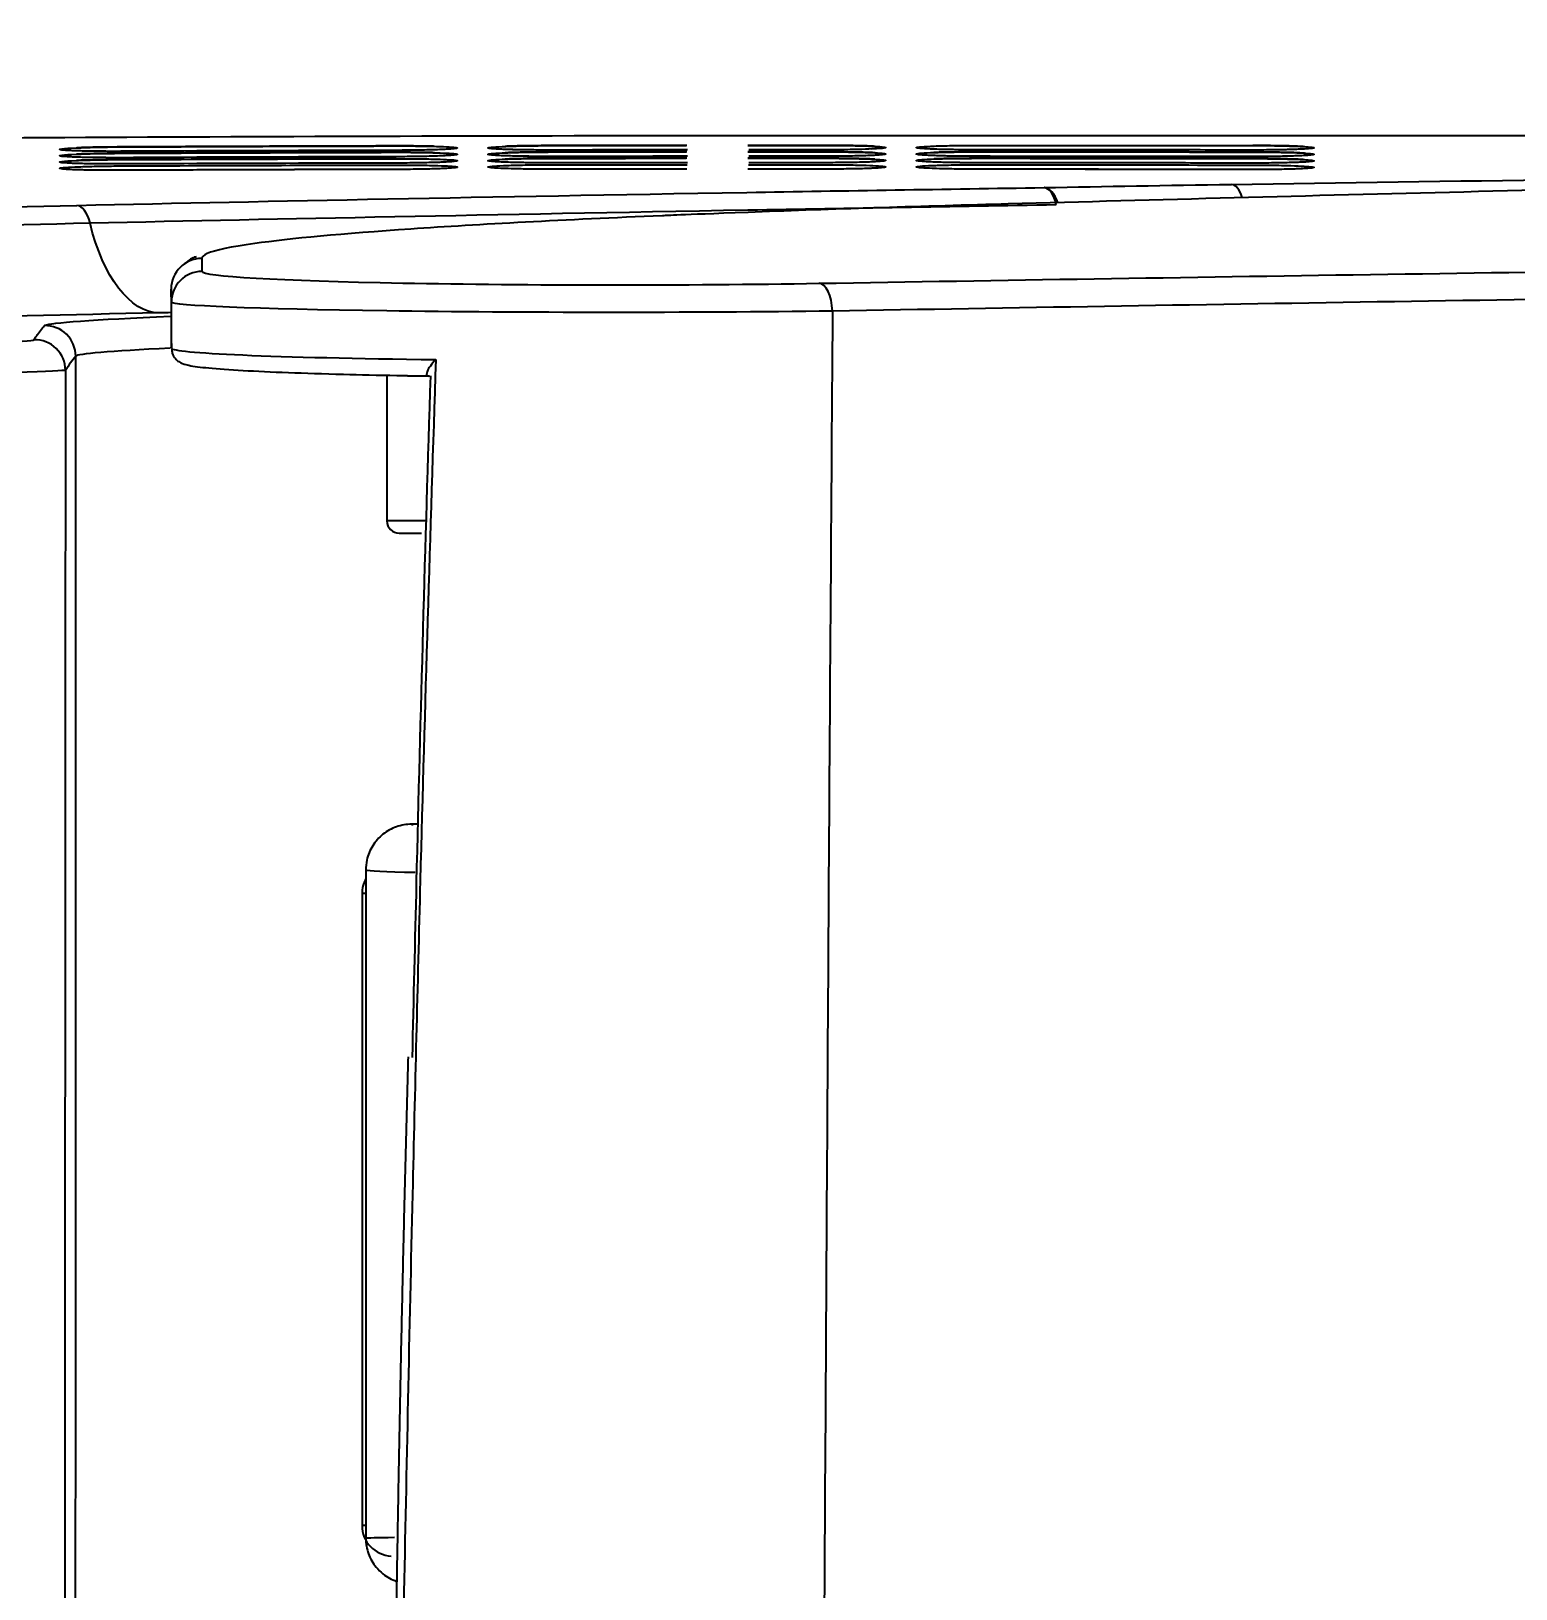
# Model space of a CAD drawing. Extents: x 2340 to 8415, y -46 to 2482.
# Drawn here: x 6018 to 6066.6, y 1852.1 to 1903 of the extents above; entities that cross this region are included whole.
import ezdxf

# ---------------------------------------------------------------- set-up
doc = ezdxf.new("R2010")
doc.units = 0
doc.header["$LTSCALE"] = 20
doc.header["$MEASUREMENT"] = 0
doc.layers.get('0').update_dxf_attribs({"linetype": 'CONTINUOUS'})
doc.layers.get('DEFPOINTS').update_dxf_attribs({"linetype": 'CONTINUOUS'})
doc.layers.add('1', color=7, linetype='CONTINUOUS')
doc.styles.get("Standard").update_dxf_attribs({"font": 'NanumGothic.ttf'})
doc.dimstyles.get("Standard").update_dxf_attribs({"dimtxt": 2.7, "dimasz": 2.5, "dimexe": 1.5, "dimexo": 1.5, "dimgap": 1.5, "dimtad": 1, "dimdec": 0, "dimlfac": 10, "dimzin": 0, "dimdsep": 46, "dimtxsty": 'Standard', "dimcen": 0, "dimclrt": 2, "dimadec": 0, "dimazin": 0, "dimtfac": 1, "dimtdec": 0, "dimtmove": 0, "dimatfit": 3, "dimfxl": 0, "dimtolj": 1, "dimtzin": 0, "dimarcsym": 0})

# ---------------------------------------------------------------- blocks, each defined once
blk = doc.blocks.new('*D18')
at = {"color": 3, "lineweight": -2}
for p, q in [((5799.385, 1702.693), (5799.385, 1984.005)), ((6476.939, 1702.693), (6476.939, 1984.005)), ((5819.385, 1979.005), (6456.939, 1979.005))]:
    blk.add_line(p, q, dxfattribs=at)
at = {"color": 3}
for points in [[(5819.385, 1982.338), (5819.385, 1975.671), (5799.385, 1979.005)], [(6456.939, 1982.338), (6456.939, 1975.671), (6476.939, 1979.005)]]:
    blk.add_solid(points, dxfattribs=at)
at = {"layer": 'DEFPOINTS', "color": 0}
for p in [(6476.939, 1979.005), (5799.385, 1701.193), (6476.939, 1701.193)]:
    blk.add_point(p, dxfattribs=at)
at = {"color": 2, "insert": (6138.162, 2003.158), "char_height": 26, "attachment_point": 5}
blk.add_mtext('\\A1;680', dxfattribs=at)

msp = doc.modelspace()

# ---------------------------------------------------------------- linework, layer by layer
at = {"layer": '1', "color": 0, "linetype": 'Continuous'}
for p, q in [((6022.616, 1894.564), (6022.616, 1893.062)), ((6029.671, 1891.749), (6029.671, 1886.989)), ((6030.948, 1886.989), (6029.671, 1886.989)), ((6030.071, 1886.589), (6030.794, 1886.589)), ((6030.692, 1877.08), (6030.477, 1877.08)), ((6028.976, 1875.581), (6028.976, 1853.759)), ((6028.977, 1875.581), (6028.976, 1875.581)), ((6028.977, 1875.581), (6028.977, 1853.759)), ((6028.855, 1874.811), (6028.855, 1854.169)), ((6028.976, 1874.811), (6028.855, 1874.811)), ((6028.963, 1854.169), (6028.855, 1854.169)), ((6028.977, 1853.759), (6028.976, 1853.759))]:
    msp.add_line(p, q, dxfattribs=at)
for centre, radius, start, end in [((6030.071, 1886.989), 0.4, 180, 270), ((6029.855, 1874.811), 1, 151.4574, 180), ((6029.855, 1854.169), 1, 180, 267.2119)]:
    msp.add_arc(centre, radius, start, end, dxfattribs=at)
for centre, major_axis, ratio, start_param, end_param in [((6051.152, 1896.88), (-0.02, 1), 0.526618, 5.24402, 6.242794), ((6051.152, 1896.88), (-0.015, 1), 0.445342, 5.153242, 6.244836), ((6057.27, 1896.986), (0.015, -1), 0.437993, 2.171709, 3.103155), ((6019.536, 1896.298), (-0.022, 1), 0.481748, 5.12915, 6.244948), ((6023.616, 1894.564), (1, 0.02), 0.999469, 1.552796, 3.121279), ((6023.625, 1894.142), (1, 0.02), 0.99947, 1.552437, 3.121258), ((6043.792, 1893.753), (-0.017, 1), 0.443476, 4.795344, 6.246249), ((6018.496, 1892.371), (0.775, -0.632), 0.999905, 0.684023, 2.277312), ((6018.162, 1891.907), (0.842, -0.539), 0.999869, 0.569809, 2.169227)]:
    msp.add_ellipse(centre, major_axis=major_axis, ratio=ratio, start_param=start_param, end_param=end_param, dxfattribs=at)
for points, knots in [([(6039.216, 1500.39), (6025.309, 1500.403), (6011.403, 1500.458), (5978.754, 1500.962), (5960.012, 1501.515), (5931.937, 1503.842), (5922.556, 1504.886), (5903.992, 1507.885), (5894.811, 1509.837), (5876.804, 1515.331), (5868.017, 1518.89), (5851.801, 1528.228), (5844.238, 1534.165), (5834.751, 1544.444), (5831.858, 1548.104), (5826.57, 1555.857), (5824.167, 1559.969), (5817.782, 1572.521), (5814.525, 1581.272), (5809.239, 1599.245), (5807.226, 1608.479), (5804.044, 1626.866), (5802.867, 1636.082), (5800.109, 1663.774), (5799.361, 1682.295), (5799.409, 1719.423), (5800.222, 1738.09), (5803.118, 1765.967), (5804.351, 1775.22), (5807.665, 1793.603), (5809.749, 1802.771), (5815.179, 1820.54), (5818.518, 1829.172), (5825.028, 1841.513), (5827.47, 1845.551), (5832.91, 1853.243), (5835.876, 1856.854), (5845.551, 1866.943), (5853.193, 1872.706), (5869.56, 1881.777), (5878.404, 1885.22), (5896.36, 1890.498), (5905.458, 1892.366), (5923.786, 1895.235), (5933.018, 1896.237), (5960.828, 1898.487), (5979.512, 1899.028), (6011.978, 1899.517), (6025.804, 1899.57), (6041.629, 1899.583)], [0, 0, 0, 0, 0.054995, 0.054995, 0.129163, 0.129163, 0.166246, 0.166246, 0.20333, 0.20333, 0.240414, 0.240414, 0.277498, 0.277498, 0.296039, 0.296039, 0.314581, 0.314581, 0.351665, 0.351665, 0.388749, 0.388749, 0.425833, 0.425833, 0.5, 0.5, 0.574167, 0.574167, 0.611251, 0.611251, 0.648335, 0.648335, 0.685419, 0.685419, 0.703961, 0.703961, 0.722502, 0.722502, 0.759586, 0.759586, 0.79667, 0.79667, 0.833754, 0.833754, 0.870837, 0.870837, 0.945005, 0.945005, 1, 1, 1, 1]), ([(6041.629, 1899.583), (6045.782, 1899.586), (6049.935, 1899.585), (6072.734, 1899.579), (6091.379, 1899.597), (6110.024, 1899.648)], [0, 0, 0, 0, 0.182171, 0.182171, 1, 1, 1, 1]), ([(6019.847, 1899.071), (6019.65, 1899.075), (6019.477, 1899.08), (6018.978, 1899.102), (6018.879, 1899.125), (6019.143, 1899.157), (6019.299, 1899.168), (6019.507, 1899.177)], [0, 0, 0, 0, 0.201907, 0.201907, 0.73796, 0.73796, 1, 1, 1, 1]), ([(6019.847, 1898.864), (6019.65, 1898.868), (6019.477, 1898.873), (6018.978, 1898.895), (6018.879, 1898.918), (6019.143, 1898.951), (6019.3, 1898.961), (6019.507, 1898.97)], [0, 0, 0, 0, 0.201841, 0.201841, 0.737894, 0.737894, 1, 1, 1, 1]), ([(6020.479, 1899.064), (6020.246, 1899.065), (6019.827, 1899.07), (6019.356, 1899.084), (6019.142, 1899.097), (6019.095, 1899.105), (6019.095, 1899.105)], [0, 0, 0, 0, 0.308853, 0.627565, 0.890857, 1, 1, 1, 1]), ([(6020.479, 1898.858), (6020.246, 1898.859), (6019.827, 1898.863), (6019.355, 1898.878), (6019.142, 1898.891), (6019.095, 1898.898), (6019.095, 1898.898)], [0, 0, 0, 0, 0.308888, 0.627667, 0.891007, 1, 1, 1, 1]), ([(6019.507, 1899.177), (6019.724, 1899.186), (6019.996, 1899.194), (6020.902, 1899.21), (6021.576, 1899.21), (6024.805, 1899.225), (6027.388, 1899.234), (6029.97, 1899.24)], [0, 0, 0, 0, 0.092751, 0.092751, 0.274201, 0.274201, 1, 1, 1, 1]), ([(6019.507, 1898.97), (6019.724, 1898.979), (6019.996, 1898.987), (6020.903, 1899.003), (6021.576, 1899.003), (6024.805, 1899.017), (6027.388, 1899.026), (6029.97, 1899.032)], [0, 0, 0, 0, 0.092731, 0.092731, 0.274185, 0.274185, 1, 1, 1, 1]), ([(6019.507, 1898.763), (6019.724, 1898.773), (6019.996, 1898.781), (6020.903, 1898.797), (6021.576, 1898.796), (6024.805, 1898.81), (6027.388, 1898.818), (6029.97, 1898.824)], [0, 0, 0, 0, 0.092731, 0.092731, 0.274185, 0.274185, 1, 1, 1, 1]), ([(6029.97, 1899.24), (6029.619, 1899.239), (6027.899, 1899.235), (6025.136, 1899.226), (6022.392, 1899.214), (6020.82, 1899.209), (6020.368, 1899.2), (6020.269, 1899.198)], [0, 0, 0, 0, 0.10832, 0.530578, 0.847495, 0.96625, 1, 1, 1, 1]), ([(6029.97, 1899.032), (6029.619, 1899.031), (6027.899, 1899.027), (6025.136, 1899.019), (6022.393, 1899.006), (6020.82, 1899.003), (6020.368, 1898.993), (6020.269, 1898.991)], [0, 0, 0, 0, 0.10832, 0.530579, 0.847497, 0.966253, 1, 1, 1, 1]), ([(6029.97, 1898.823), (6029.619, 1898.823), (6027.899, 1898.82), (6025.136, 1898.811), (6022.393, 1898.799), (6020.82, 1898.796), (6020.368, 1898.787), (6020.269, 1898.784)], [0, 0, 0, 0, 0.108319, 0.530581, 0.8475, 0.966255, 1, 1, 1, 1]), ([(6031.573, 1899.129), (6031.515, 1899.126), (6031.453, 1899.123), (6031.222, 1899.114), (6031.026, 1899.109), (6030.611, 1899.101), (6030.389, 1899.098), (6030.165, 1899.097), (6029.316, 1899.092), (6028.457, 1899.092), (6025.392, 1899.083), (6023.181, 1899.075), (6020.969, 1899.064)], [0, 0, 0, 0, 0.027375, 0.027375, 0.09349, 0.09349, 0.155979, 0.155979, 0.155979, 0.391108, 0.391108, 1, 1, 1, 1]), ([(6031.574, 1898.92), (6031.517, 1898.918), (6031.453, 1898.915), (6031.222, 1898.906), (6031.026, 1898.901), (6030.611, 1898.893), (6030.389, 1898.89), (6030.165, 1898.889), (6029.316, 1898.884), (6028.458, 1898.884), (6025.392, 1898.876), (6023.181, 1898.868), (6020.969, 1898.857)], [0, 0, 0, 0, 0.027635, 0.027635, 0.093725, 0.093725, 0.15619, 0.15619, 0.15619, 0.391248, 0.391248, 1, 1, 1, 1]), ([(6029.97, 1899.24), (6030.185, 1899.241), (6030.403, 1899.24), (6030.808, 1899.236), (6031, 1899.233), (6031.341, 1899.224), (6031.493, 1899.219), (6031.739, 1899.207), (6031.835, 1899.2), (6031.957, 1899.184), (6031.981, 1899.176), (6031.95, 1899.159), (6031.891, 1899.151), (6031.734, 1899.138), (6031.66, 1899.133), (6031.573, 1899.129)], [0, 0, 0, 0, 0.141324, 0.141324, 0.282473, 0.282473, 0.426689, 0.426689, 0.577845, 0.577845, 0.736939, 0.736939, 0.901335, 0.901335, 1, 1, 1, 1]), ([(6029.97, 1899.032), (6030.185, 1899.032), (6030.403, 1899.032), (6030.808, 1899.028), (6031, 1899.024), (6031.341, 1899.016), (6031.493, 1899.011), (6031.74, 1898.998), (6031.835, 1898.991), (6031.957, 1898.976), (6031.982, 1898.968), (6031.95, 1898.951), (6031.891, 1898.942), (6031.734, 1898.929), (6031.66, 1898.925), (6031.574, 1898.92)], [0, 0, 0, 0, 0.141417, 0.141417, 0.282659, 0.282659, 0.426976, 0.426976, 0.578238, 0.578238, 0.737437, 0.737437, 0.901928, 0.901928, 1, 1, 1, 1]), ([(6029.97, 1898.824), (6030.185, 1898.824), (6030.403, 1898.823), (6030.808, 1898.819), (6031.001, 1898.816), (6031.341, 1898.808), (6031.493, 1898.802), (6031.74, 1898.79), (6031.836, 1898.783), (6031.958, 1898.768), (6031.982, 1898.759), (6031.95, 1898.742), (6031.891, 1898.734), (6031.734, 1898.721), (6031.661, 1898.717), (6031.576, 1898.712)], [0, 0, 0, 0, 0.14151, 0.14151, 0.282844, 0.282844, 0.427262, 0.427262, 0.578631, 0.578631, 0.737935, 0.737935, 0.90252, 0.90252, 1, 1, 1, 1]), ([(6031.843, 1899.151), (6031.843, 1899.151), (6031.834, 1899.149), (6031.758, 1899.141), (6031.636, 1899.133), (6031.532, 1899.128)], [0, 0, 0, 0, 0.113902, 0.437923, 1, 1, 1, 1]), ([(6031.844, 1898.942), (6031.843, 1898.942), (6031.834, 1898.941), (6031.759, 1898.932), (6031.637, 1898.925), (6031.533, 1898.919)], [0, 0, 0, 0, 0.113584, 0.437969, 1, 1, 1, 1]), ([(6034.475, 1899.108), (6034.428, 1899.108), (6034.381, 1899.108), (6034.133, 1899.111), (6033.94, 1899.114), (6033.599, 1899.123), (6033.448, 1899.128), (6033.201, 1899.141), (6033.105, 1899.148), (6032.984, 1899.163), (6032.96, 1899.172), (6032.992, 1899.188), (6033.051, 1899.197), (6033.247, 1899.213), (6033.387, 1899.22), (6033.72, 1899.233), (6033.917, 1899.238), (6034.332, 1899.246), (6034.554, 1899.249), (6034.777, 1899.25), (6035.626, 1899.254), (6036.484, 1899.253), (6038.042, 1899.254), (6038.747, 1899.255), (6039.452, 1899.256)], [0, 0, 0, 0, 0.014064, 0.014064, 0.076122, 0.076122, 0.139542, 0.139542, 0.206001, 0.206001, 0.275928, 0.275928, 0.348166, 0.348166, 0.419987, 0.419987, 0.488741, 0.488741, 0.553703, 0.553703, 0.553703, 0.798091, 0.798091, 1, 1, 1, 1]), ([(6034.475, 1898.899), (6034.428, 1898.899), (6034.381, 1898.899), (6034.133, 1898.902), (6033.94, 1898.905), (6033.599, 1898.914), (6033.448, 1898.92), (6033.201, 1898.932), (6033.105, 1898.939), (6032.984, 1898.954), (6032.96, 1898.963), (6032.992, 1898.98), (6033.051, 1898.988), (6033.247, 1899.004), (6033.387, 1899.012), (6033.721, 1899.024), (6033.917, 1899.03), (6034.332, 1899.037), (6034.554, 1899.04), (6034.777, 1899.041), (6035.626, 1899.045), (6036.484, 1899.043), (6038.042, 1899.045), (6038.747, 1899.046), (6039.452, 1899.046)], [0, 0, 0, 0, 0.014046, 0.014046, 0.076113, 0.076113, 0.139543, 0.139543, 0.206014, 0.206014, 0.27595, 0.27595, 0.348191, 0.348191, 0.420008, 0.420008, 0.488755, 0.488755, 0.553711, 0.553711, 0.553711, 0.798096, 0.798096, 1, 1, 1, 1]), ([(6034.475, 1898.69), (6034.428, 1898.69), (6034.382, 1898.691), (6034.133, 1898.694), (6033.94, 1898.697), (6033.599, 1898.706), (6033.448, 1898.711), (6033.201, 1898.724), (6033.105, 1898.731), (6032.984, 1898.746), (6032.96, 1898.754), (6032.992, 1898.771), (6033.051, 1898.78), (6033.248, 1898.796), (6033.387, 1898.803), (6033.721, 1898.816), (6033.918, 1898.821), (6034.332, 1898.828), (6034.554, 1898.831), (6034.778, 1898.832), (6035.626, 1898.836), (6036.484, 1898.834), (6038.042, 1898.836), (6038.747, 1898.836), (6039.452, 1898.837)], [0, 0, 0, 0, 0.014051, 0.014051, 0.076123, 0.076123, 0.139561, 0.139561, 0.20604, 0.20604, 0.275982, 0.275982, 0.348222, 0.348222, 0.420032, 0.420032, 0.488768, 0.488768, 0.553716, 0.553716, 0.553716, 0.798087, 0.798087, 1, 1, 1, 1]), ([(6034.476, 1899.108), (6034.242, 1899.11), (6033.823, 1899.116), (6033.354, 1899.132), (6033.142, 1899.146), (6033.097, 1899.154), (6033.098, 1899.154)], [0, 0, 0, 0, 0.310138, 0.628836, 0.889641, 1, 1, 1, 1]), ([(6034.476, 1898.899), (6034.242, 1898.901), (6033.823, 1898.907), (6033.354, 1898.923), (6033.142, 1898.938), (6033.097, 1898.945), (6033.098, 1898.945)], [0, 0, 0, 0, 0.310132, 0.628858, 0.889676, 1, 1, 1, 1]), ([(6039.468, 1899.256), (6039.248, 1899.256), (6038.004, 1899.255), (6036.393, 1899.252), (6034.822, 1899.253), (6034.37, 1899.246), (6034.271, 1899.244)], [0, 0, 0, 0, 0.126736, 0.716573, 0.937605, 1, 1, 1, 1]), ([(6039.468, 1899.046), (6039.248, 1899.046), (6038.004, 1899.045), (6036.393, 1899.043), (6034.822, 1899.044), (6034.37, 1899.037), (6034.272, 1899.035)], [0, 0, 0, 0, 0.126738, 0.716577, 0.937609, 1, 1, 1, 1]), ([(6039.468, 1898.837), (6039.248, 1898.837), (6038.004, 1898.836), (6036.394, 1898.834), (6034.822, 1898.835), (6034.37, 1898.828), (6034.272, 1898.826)], [0, 0, 0, 0, 0.126714, 0.716572, 0.93761, 1, 1, 1, 1]), ([(6043.971, 1899.258), (6043.62, 1899.258), (6042.787, 1899.258), (6041.952, 1899.258), (6041.469, 1899.258)], [0, 0, 0, 0, 0.421637, 1, 1, 1, 1]), ([(6043.972, 1899.048), (6043.62, 1899.048), (6042.787, 1899.048), (6041.952, 1899.048), (6041.469, 1899.048)], [0, 0, 0, 0, 0.421634, 1, 1, 1, 1]), ([(6043.972, 1898.837), (6043.62, 1898.838), (6042.787, 1898.838), (6041.952, 1898.838), (6041.469, 1898.838)], [0, 0, 0, 0, 0.421606, 1, 1, 1, 1]), ([(6045.1, 1899.126), (6045.009, 1899.123), (6044.912, 1899.121), (6044.61, 1899.116), (6044.388, 1899.114), (6044.165, 1899.113), (6043.316, 1899.11), (6042.459, 1899.113), (6041.571, 1899.112), (6041.535, 1899.112), (6041.499, 1899.112)], [0, 0, 0, 0, 0.09227, 0.09227, 0.276631, 0.276631, 0.276631, 0.970755, 0.970755, 1, 1, 1, 1]), ([(6045.556, 1898.931), (6045.503, 1898.928), (6045.445, 1898.926), (6045.22, 1898.918), (6045.024, 1898.913), (6044.61, 1898.906), (6044.388, 1898.904), (6044.165, 1898.903), (6043.317, 1898.9), (6042.459, 1898.903), (6041.571, 1898.902), (6041.535, 1898.902), (6041.499, 1898.902)], [0, 0, 0, 0, 0.06249, 0.06249, 0.228351, 0.228351, 0.385058, 0.385058, 0.385058, 0.975117, 0.975117, 1, 1, 1, 1]), ([(6043.971, 1899.258), (6044.186, 1899.258), (6044.404, 1899.257), (6044.809, 1899.252), (6045.002, 1899.248), (6045.343, 1899.239), (6045.494, 1899.233), (6045.741, 1899.221), (6045.837, 1899.213), (6045.959, 1899.197), (6045.983, 1899.189), (6045.95, 1899.172), (6045.891, 1899.163), (6045.719, 1899.15), (6045.624, 1899.144), (6045.51, 1899.139)], [0, 0, 0, 0, 0.138178, 0.138178, 0.276179, 0.276179, 0.417304, 0.417304, 0.565293, 0.565293, 0.721014, 0.721014, 0.881769, 0.881769, 1, 1, 1, 1]), ([(6043.972, 1899.048), (6044.186, 1899.048), (6044.404, 1899.046), (6044.809, 1899.042), (6045.002, 1899.038), (6045.343, 1899.029), (6045.494, 1899.023), (6045.741, 1899.01), (6045.837, 1899.002), (6045.959, 1898.987), (6045.983, 1898.978), (6045.95, 1898.961), (6045.891, 1898.953), (6045.729, 1898.94), (6045.65, 1898.935), (6045.556, 1898.931)], [0, 0, 0, 0, 0.140444, 0.140444, 0.280707, 0.280707, 0.424154, 0.424154, 0.574578, 0.574578, 0.732854, 0.732854, 0.896229, 0.896229, 1, 1, 1, 1]), ([(6043.972, 1898.837), (6044.186, 1898.837), (6044.404, 1898.836), (6044.809, 1898.831), (6045.002, 1898.827), (6045.343, 1898.818), (6045.495, 1898.812), (6045.742, 1898.799), (6045.837, 1898.792), (6045.959, 1898.776), (6045.983, 1898.768), (6045.95, 1898.751), (6045.891, 1898.742), (6045.73, 1898.729), (6045.651, 1898.725), (6045.558, 1898.72)], [0, 0, 0, 0, 0.140567, 0.140567, 0.280951, 0.280951, 0.42453, 0.42453, 0.575094, 0.575094, 0.733508, 0.733508, 0.89701, 0.89701, 1, 1, 1, 1]), ([(6045.629, 1899.224), (6045.59, 1899.228), (6045.424, 1899.239), (6045.049, 1899.249), (6044.718, 1899.253), (6044.616, 1899.254)], [0, 0, 0, 0, 0.209937, 0.772052, 1, 1, 1, 1]), ([(6045.623, 1899.014), (6045.587, 1899.017), (6045.426, 1899.029), (6045.055, 1899.038), (6044.722, 1899.042), (6044.617, 1899.043)], [0, 0, 0, 0, 0.192109, 0.762088, 1, 1, 1, 1]), ([(6045.617, 1898.804), (6045.585, 1898.807), (6045.428, 1898.818), (6045.062, 1898.828), (6044.726, 1898.832), (6044.618, 1898.833)], [0, 0, 0, 0, 0.173611, 0.751866, 1, 1, 1, 1]), ([(6045.844, 1899.164), (6045.843, 1899.164), (6045.833, 1899.162), (6045.753, 1899.153), (6045.517, 1899.139), (6045.238, 1899.13), (6045.056, 1899.125)], [0, 0, 0, 0, 0.071668, 0.263989, 0.600082, 1, 1, 1, 1]), ([(6045.844, 1898.953), (6045.844, 1898.953), (6045.833, 1898.951), (6045.747, 1898.943), (6045.643, 1898.934), (6045.515, 1898.93), (6045.515, 1898.93)], [0, 0, 0, 0, 0.116069, 0.43759, 0.999898, 1, 1, 1, 1]), ([(6048.477, 1899.115), (6048.429, 1899.115), (6048.382, 1899.116), (6048.134, 1899.119), (6047.941, 1899.122), (6047.6, 1899.132), (6047.449, 1899.138), (6047.202, 1899.151), (6047.106, 1899.158), (6046.984, 1899.174), (6046.96, 1899.182), (6046.993, 1899.199), (6047.053, 1899.208), (6047.25, 1899.224), (6047.389, 1899.231), (6047.723, 1899.243), (6047.92, 1899.248), (6048.335, 1899.255), (6048.557, 1899.257), (6048.779, 1899.258), (6049.627, 1899.261), (6050.484, 1899.258), (6053.548, 1899.256), (6055.76, 1899.255), (6057.972, 1899.253)], [0, 0, 0, 0, 0.009861, 0.009861, 0.05323, 0.05323, 0.097589, 0.097589, 0.144101, 0.144101, 0.193034, 0.193034, 0.243541, 0.243541, 0.293689, 0.293689, 0.341644, 0.341644, 0.386943, 0.386943, 0.386943, 0.557467, 0.557467, 1, 1, 1, 1]), ([(6048.476, 1898.904), (6048.429, 1898.904), (6048.382, 1898.905), (6048.134, 1898.908), (6047.941, 1898.911), (6047.6, 1898.921), (6047.449, 1898.927), (6047.202, 1898.94), (6047.106, 1898.947), (6046.984, 1898.963), (6046.961, 1898.971), (6046.993, 1898.988), (6047.053, 1898.997), (6047.25, 1899.013), (6047.39, 1899.02), (6047.724, 1899.032), (6047.92, 1899.037), (6048.335, 1899.044), (6048.557, 1899.046), (6048.78, 1899.046), (6049.627, 1899.049), (6050.484, 1899.046), (6053.548, 1899.044), (6055.76, 1899.042), (6057.972, 1899.04)], [0, 0, 0, 0, 0.009849, 0.009849, 0.053224, 0.053224, 0.09759, 0.09759, 0.14411, 0.14411, 0.193049, 0.193049, 0.243556, 0.243556, 0.293699, 0.293699, 0.341646, 0.341646, 0.386938, 0.386938, 0.386938, 0.557452, 0.557452, 1, 1, 1, 1]), ([(6048.476, 1898.693), (6048.429, 1898.693), (6048.382, 1898.694), (6048.134, 1898.697), (6047.941, 1898.701), (6047.6, 1898.71), (6047.449, 1898.716), (6047.202, 1898.729), (6047.106, 1898.737), (6046.984, 1898.752), (6046.961, 1898.761), (6046.993, 1898.778), (6047.053, 1898.786), (6047.25, 1898.802), (6047.39, 1898.809), (6047.724, 1898.821), (6047.921, 1898.826), (6048.335, 1898.833), (6048.557, 1898.835), (6048.78, 1898.835), (6049.628, 1898.838), (6050.484, 1898.835), (6053.548, 1898.832), (6055.76, 1898.83), (6057.972, 1898.827)], [0, 0, 0, 0, 0.009838, 0.009838, 0.053218, 0.053218, 0.097591, 0.097591, 0.144119, 0.144119, 0.193063, 0.193063, 0.243571, 0.243571, 0.293709, 0.293709, 0.341647, 0.341647, 0.386933, 0.386933, 0.386933, 0.557437, 0.557437, 1, 1, 1, 1]), ([(6048.477, 1899.115), (6048.243, 1899.117), (6047.823, 1899.124), (6047.355, 1899.142), (6047.144, 1899.156), (6047.099, 1899.164), (6047.1, 1899.164)], [0, 0, 0, 0, 0.310746, 0.629717, 0.890025, 1, 1, 1, 1]), ([(6048.477, 1898.904), (6048.243, 1898.906), (6047.823, 1898.913), (6047.355, 1898.931), (6047.144, 1898.945), (6047.099, 1898.953), (6047.1, 1898.953)], [0, 0, 0, 0, 0.310734, 0.629732, 0.890042, 1, 1, 1, 1]), ([(6057.972, 1899.04), (6057.621, 1899.041), (6055.9, 1899.042), (6053.137, 1899.045), (6050.394, 1899.046), (6048.822, 1899.05), (6048.371, 1899.043), (6048.273, 1899.041)], [0, 0, 0, 0, 0.108414, 0.530811, 0.847822, 0.966621, 1, 1, 1, 1]), ([(6057.972, 1898.828), (6057.621, 1898.828), (6055.9, 1898.83), (6053.137, 1898.833), (6050.394, 1898.834), (6048.823, 1898.839), (6048.371, 1898.832), (6048.273, 1898.83)], [0, 0, 0, 0, 0.108413, 0.530813, 0.847825, 0.966624, 1, 1, 1, 1]), ([(6059.067, 1899.117), (6058.985, 1899.115), (6058.899, 1899.114), (6058.609, 1899.109), (6058.387, 1899.107), (6058.164, 1899.106), (6057.317, 1899.104), (6056.46, 1899.108), (6053.396, 1899.11), (6051.184, 1899.111), (6048.972, 1899.112)], [0, 0, 0, 0, 0.029513, 0.029513, 0.096249, 0.096249, 0.096249, 0.347528, 0.347528, 1, 1, 1, 1]), ([(6059.071, 1898.904), (6058.988, 1898.902), (6058.9, 1898.9), (6058.609, 1898.896), (6058.387, 1898.894), (6058.164, 1898.893), (6057.317, 1898.891), (6056.461, 1898.895), (6053.396, 1898.898), (6051.184, 1898.9), (6048.972, 1898.901)], [0, 0, 0, 0, 0.029904, 0.029904, 0.096601, 0.096601, 0.096601, 0.347762, 0.347762, 1, 1, 1, 1]), ([(6057.972, 1899.253), (6058.187, 1899.253), (6058.405, 1899.252), (6058.81, 1899.247), (6059.002, 1899.243), (6059.343, 1899.233), (6059.495, 1899.227), (6059.742, 1899.214), (6059.837, 1899.206), (6059.959, 1899.19), (6059.983, 1899.181), (6059.95, 1899.164), (6059.891, 1899.156), (6059.717, 1899.142), (6059.618, 1899.136), (6059.5, 1899.131)], [0, 0, 0, 0, 0.137673, 0.137673, 0.275168, 0.275168, 0.415834, 0.415834, 0.563389, 0.563389, 0.718661, 0.718661, 0.878911, 0.878911, 1, 1, 1, 1]), ([(6057.972, 1899.04), (6058.187, 1899.04), (6058.405, 1899.039), (6058.81, 1899.033), (6059.003, 1899.029), (6059.343, 1899.02), (6059.495, 1899.014), (6059.742, 1899), (6059.838, 1898.993), (6059.959, 1898.976), (6059.983, 1898.968), (6059.95, 1898.951), (6059.891, 1898.942), (6059.751, 1898.931), (6059.703, 1898.928), (6059.648, 1898.925)], [0, 0, 0, 0, 0.145659, 0.145659, 0.291128, 0.291128, 0.439963, 0.439963, 0.596091, 0.596091, 0.760373, 0.760373, 0.929898, 0.929898, 1, 1, 1, 1]), ([(6057.972, 1898.827), (6058.187, 1898.827), (6058.405, 1898.825), (6058.81, 1898.82), (6059.003, 1898.816), (6059.344, 1898.806), (6059.495, 1898.8), (6059.742, 1898.787), (6059.838, 1898.779), (6059.96, 1898.763), (6059.983, 1898.755), (6059.951, 1898.737), (6059.891, 1898.729), (6059.751, 1898.718), (6059.703, 1898.715), (6059.649, 1898.712)], [0, 0, 0, 0, 0.145731, 0.145731, 0.291271, 0.291271, 0.440191, 0.440191, 0.59641, 0.59641, 0.760777, 0.760777, 0.930368, 0.930368, 1, 1, 1, 1]), ([(6059.658, 1898.788), (6059.602, 1898.794), (6059.41, 1898.807), (6059.013, 1898.818), (6058.696, 1898.821), (6058.611, 1898.822)], [0, 0, 0, 0, 0.291378, 0.819884, 1, 1, 1, 1]), ([(6059.668, 1899.214), (6059.605, 1899.22), (6059.401, 1899.234), (6059.001, 1899.245), (6058.693, 1899.248), (6058.621, 1899.248)], [0, 0, 0, 0, 0.328428, 0.849625, 1, 1, 1, 1]), ([(6059.663, 1899.001), (6059.604, 1899.007), (6059.405, 1899.02), (6059.01, 1899.031), (6058.699, 1899.034), (6058.622, 1899.035)], [0, 0, 0, 0, 0.311649, 0.839121, 1, 1, 1, 1]), ([(6059.843, 1899.156), (6059.843, 1899.156), (6059.831, 1899.154), (6059.746, 1899.145), (6059.499, 1899.13), (6059.211, 1899.121), (6059.023, 1899.117)], [0, 0, 0, 0, 0.076468, 0.269076, 0.602141, 1, 1, 1, 1]), ([(6059.843, 1898.942), (6059.843, 1898.942), (6059.831, 1898.94), (6059.747, 1898.931), (6059.501, 1898.917), (6059.213, 1898.908), (6059.026, 1898.904)], [0, 0, 0, 0, 0.076314, 0.268917, 0.602256, 1, 1, 1, 1]), ([(6019.846, 1898.658), (6019.65, 1898.662), (6019.477, 1898.667), (6018.978, 1898.689), (6018.879, 1898.712), (6019.143, 1898.744), (6019.3, 1898.754), (6019.507, 1898.763)], [0, 0, 0, 0, 0.201788, 0.201788, 0.737877, 0.737877, 1, 1, 1, 1]), ([(6029.971, 1898.472), (6028.496, 1898.469), (6027.021, 1898.466), (6024.071, 1898.457), (6022.597, 1898.451), (6021.122, 1898.445), (6020.874, 1898.444), (6020.62, 1898.443), (6020.146, 1898.446), (6019.919, 1898.45), (6019.558, 1898.458), (6019.411, 1898.463), (6019.174, 1898.475), (6019.084, 1898.482), (6018.974, 1898.497), (6018.956, 1898.505), (6019.001, 1898.522), (6019.067, 1898.53), (6019.276, 1898.546), (6019.421, 1898.554), (6019.763, 1898.567), (6019.963, 1898.573), (6020.382, 1898.581), (6020.606, 1898.584), (6020.876, 1898.586), (6020.923, 1898.587), (6020.969, 1898.587)], [0, 0, 0, 0, 0.286043, 0.286043, 0.572093, 0.572093, 0.572093, 0.620491, 0.620491, 0.669502, 0.669502, 0.712142, 0.712142, 0.756982, 0.756982, 0.804145, 0.804145, 0.85281, 0.85281, 0.90112, 0.90112, 0.947335, 0.947335, 0.991024, 0.991024, 1, 1, 1, 1]), ([(6020.479, 1898.651), (6020.246, 1898.652), (6019.827, 1898.657), (6019.355, 1898.671), (6019.142, 1898.684), (6019.095, 1898.692), (6019.095, 1898.692)], [0, 0, 0, 0, 0.308842, 0.627607, 0.890927, 1, 1, 1, 1]), ([(6028.504, 1898.469), (6027.885, 1898.468), (6025.96, 1898.464), (6023.536, 1898.455), (6021.458, 1898.447), (6020.417, 1898.443), (6019.729, 1898.453), (6019.307, 1898.467), (6019.128, 1898.48), (6019.095, 1898.486), (6019.095, 1898.485)], [0, 0, 0, 0, 0.180944, 0.562427, 0.705486, 0.792014, 0.859967, 0.929994, 0.98017, 1, 1, 1, 1]), ([(6031.576, 1898.712), (6031.518, 1898.709), (6031.454, 1898.707), (6031.222, 1898.698), (6031.025, 1898.693), (6030.611, 1898.685), (6030.389, 1898.682), (6030.165, 1898.681), (6029.316, 1898.676), (6028.458, 1898.677), (6025.392, 1898.668), (6023.181, 1898.661), (6020.969, 1898.651)], [0, 0, 0, 0, 0.027896, 0.027896, 0.093959, 0.093959, 0.156401, 0.156401, 0.156401, 0.391389, 0.391389, 1, 1, 1, 1]), ([(6020.969, 1898.587), (6022.444, 1898.593), (6023.919, 1898.599), (6026.869, 1898.608), (6028.343, 1898.612), (6029.818, 1898.615), (6030.066, 1898.616), (6030.32, 1898.616), (6030.794, 1898.612), (6031.021, 1898.608), (6031.382, 1898.598), (6031.529, 1898.593), (6031.766, 1898.58), (6031.856, 1898.573), (6031.966, 1898.557), (6031.984, 1898.549), (6031.938, 1898.532), (6031.872, 1898.524), (6031.709, 1898.512), (6031.638, 1898.507), (6031.556, 1898.503)], [0, 0, 0, 0, 0.325038, 0.325038, 0.650068, 0.650068, 0.650068, 0.705078, 0.705078, 0.760779, 0.760779, 0.8093, 0.8093, 0.860381, 0.860381, 0.914099, 0.914099, 0.969448, 0.969448, 1, 1, 1, 1]), ([(6031.556, 1898.503), (6031.491, 1898.5), (6031.42, 1898.497), (6031.175, 1898.489), (6030.975, 1898.483), (6030.556, 1898.476), (6030.333, 1898.474), (6030.064, 1898.473), (6030.017, 1898.473), (6029.971, 1898.472)], [0, 0, 0, 0, 0.178069, 0.178069, 0.562255, 0.562255, 0.925508, 0.925508, 1, 1, 1, 1]), ([(6031.844, 1898.526), (6031.844, 1898.526), (6031.834, 1898.524), (6031.757, 1898.516), (6031.635, 1898.508), (6031.532, 1898.503)], [0, 0, 0, 0, 0.120012, 0.448396, 1, 1, 1, 1]), ([(6031.844, 1898.734), (6031.844, 1898.734), (6031.834, 1898.732), (6031.759, 1898.724), (6031.638, 1898.717), (6031.535, 1898.711)], [0, 0, 0, 0, 0.113205, 0.437963, 1, 1, 1, 1]), ([(6039.46, 1898.483), (6038.014, 1898.483), (6036.569, 1898.482), (6035.123, 1898.48), (6034.876, 1898.48), (6034.622, 1898.48), (6034.147, 1898.485), (6033.92, 1898.489), (6033.559, 1898.499), (6033.412, 1898.504), (6033.175, 1898.517), (6033.085, 1898.524), (6032.975, 1898.54), (6032.958, 1898.548), (6033.004, 1898.565), (6033.071, 1898.574), (6033.28, 1898.589), (6033.426, 1898.597), (6033.769, 1898.609), (6033.969, 1898.614), (6034.387, 1898.621), (6034.61, 1898.623), (6034.879, 1898.624), (6034.925, 1898.624), (6034.971, 1898.624)], [0, 0, 0, 0, 0.395812, 0.395812, 0.395812, 0.464212, 0.464212, 0.53347, 0.53347, 0.593811, 0.593811, 0.657323, 0.657323, 0.724093, 0.724093, 0.792871, 0.792871, 0.860986, 0.860986, 0.926034, 0.926034, 0.987518, 0.987518, 1, 1, 1, 1]), ([(6034.476, 1898.69), (6034.242, 1898.692), (6033.823, 1898.699), (6033.353, 1898.715), (6033.142, 1898.729), (6033.097, 1898.737), (6033.098, 1898.736)], [0, 0, 0, 0, 0.31013, 0.628887, 0.889722, 1, 1, 1, 1]), ([(6039.47, 1898.483), (6038.554, 1898.483), (6037.148, 1898.482), (6035.459, 1898.481), (6034.418, 1898.48), (6033.729, 1898.493), (6033.308, 1898.509), (6033.13, 1898.523), (6033.097, 1898.528), (6033.098, 1898.528)], [0, 0, 0, 0, 0.378958, 0.581991, 0.70484, 0.801476, 0.901061, 0.971905, 1, 1, 1, 1]), ([(6034.971, 1898.624), (6036.446, 1898.626), (6037.92, 1898.627), (6039.424, 1898.627), (6039.453, 1898.627), (6039.482, 1898.627)], [0, 0, 0, 0, 0.980698, 0.980698, 1, 1, 1, 1]), ([(6041.487, 1898.628), (6042.264, 1898.628), (6043.042, 1898.628), (6043.819, 1898.628), (6044.067, 1898.628), (6044.321, 1898.627), (6044.796, 1898.621), (6045.023, 1898.617), (6045.383, 1898.607), (6045.53, 1898.601), (6045.768, 1898.587), (6045.858, 1898.58), (6045.968, 1898.564), (6045.985, 1898.555), (6045.938, 1898.539), (6045.871, 1898.53), (6045.705, 1898.518), (6045.63, 1898.514), (6045.543, 1898.51)], [0, 0, 0, 0, 0.32754, 0.32754, 0.32754, 0.432784, 0.432784, 0.539343, 0.539343, 0.632253, 0.632253, 0.730115, 0.730115, 0.832993, 0.832993, 0.938881, 0.938881, 1, 1, 1, 1]), ([(6045.558, 1898.72), (6045.504, 1898.718), (6045.446, 1898.715), (6045.22, 1898.707), (6045.024, 1898.702), (6044.609, 1898.696), (6044.388, 1898.694), (6044.165, 1898.693), (6043.317, 1898.69), (6042.46, 1898.693), (6041.571, 1898.693), (6041.535, 1898.693), (6041.499, 1898.693)], [0, 0, 0, 0, 0.063334, 0.063334, 0.229018, 0.229018, 0.385563, 0.385563, 0.385563, 0.975063, 0.975063, 1, 1, 1, 1]), ([(6045.543, 1898.51), (6045.481, 1898.507), (6045.413, 1898.504), (6045.173, 1898.496), (6044.973, 1898.491), (6044.555, 1898.485), (6044.332, 1898.483), (6044.064, 1898.483), (6044.018, 1898.483), (6043.972, 1898.483)], [0, 0, 0, 0, 0.169602, 0.169602, 0.558168, 0.558168, 0.925464, 0.925464, 1, 1, 1, 1]), ([(6045.844, 1898.743), (6045.844, 1898.743), (6045.833, 1898.741), (6045.753, 1898.732), (6045.626, 1898.725), (6045.517, 1898.719)], [0, 0, 0, 0, 0.117973, 0.439257, 1, 1, 1, 1]), ([(6045.844, 1898.532), (6045.844, 1898.533), (6045.833, 1898.531), (6045.752, 1898.522), (6045.625, 1898.515), (6045.519, 1898.51)], [0, 0, 0, 0, 0.126209, 0.452872, 1, 1, 1, 1]), ([(6057.972, 1898.468), (6057.639, 1898.469), (6057.306, 1898.469), (6055.639, 1898.472), (6054.306, 1898.473), (6051.69, 1898.477), (6050.407, 1898.478), (6049.124, 1898.479), (6048.876, 1898.48), (6048.622, 1898.48), (6048.148, 1898.486), (6047.921, 1898.491), (6047.56, 1898.501), (6047.413, 1898.507), (6047.176, 1898.521), (6047.085, 1898.528), (6046.976, 1898.544), (6046.959, 1898.553), (6047.006, 1898.57), (6047.073, 1898.578), (6047.283, 1898.593), (6047.429, 1898.6), (6047.772, 1898.612), (6047.972, 1898.616), (6048.39, 1898.623), (6048.613, 1898.624), (6048.881, 1898.625), (6048.926, 1898.625), (6048.972, 1898.625)], [0, 0, 0, 0, 0.064652, 0.064652, 0.323258, 0.323258, 0.572033, 0.572033, 0.572033, 0.620506, 0.620506, 0.669583, 0.669583, 0.712378, 0.712378, 0.75745, 0.75745, 0.804822, 0.804822, 0.853572, 0.853572, 0.901784, 0.901784, 0.947776, 0.947776, 0.991242, 0.991242, 1, 1, 1, 1]), ([(6048.477, 1898.693), (6048.243, 1898.696), (6047.823, 1898.703), (6047.355, 1898.72), (6047.144, 1898.735), (6047.099, 1898.743), (6047.099, 1898.742)], [0, 0, 0, 0, 0.310727, 0.629758, 0.890079, 1, 1, 1, 1]), ([(6057.472, 1898.469), (6056.531, 1898.471), (6054.285, 1898.474), (6051.538, 1898.478), (6049.46, 1898.479), (6048.419, 1898.481), (6047.73, 1898.495), (6047.309, 1898.512), (6047.132, 1898.526), (6047.099, 1898.532), (6047.1, 1898.532)], [0, 0, 0, 0, 0.251368, 0.600061, 0.730822, 0.809938, 0.872241, 0.936443, 0.981901, 1, 1, 1, 1]), ([(6059.074, 1898.691), (6058.99, 1898.689), (6058.901, 1898.688), (6058.609, 1898.683), (6058.387, 1898.681), (6058.164, 1898.681), (6057.317, 1898.679), (6056.461, 1898.682), (6053.397, 1898.686), (6051.184, 1898.689), (6048.972, 1898.69)], [0, 0, 0, 0, 0.030294, 0.030294, 0.096951, 0.096951, 0.096951, 0.347996, 0.347996, 1, 1, 1, 1]), ([(6048.972, 1898.625), (6050.447, 1898.624), (6051.921, 1898.622), (6054.871, 1898.619), (6056.345, 1898.617), (6057.82, 1898.615), (6058.068, 1898.615), (6058.322, 1898.614), (6058.796, 1898.608), (6059.023, 1898.603), (6059.384, 1898.592), (6059.531, 1898.586), (6059.768, 1898.572), (6059.859, 1898.564), (6059.968, 1898.548), (6059.985, 1898.539), (6059.938, 1898.522), (6059.871, 1898.514), (6059.7, 1898.501), (6059.618, 1898.497), (6059.522, 1898.493)], [0, 0, 0, 0, 0.323551, 0.323551, 0.647097, 0.647097, 0.647097, 0.701923, 0.701923, 0.757432, 0.757432, 0.805852, 0.805852, 0.856873, 0.856873, 0.910507, 0.910507, 0.965688, 0.965688, 1, 1, 1, 1]), ([(6059.522, 1898.493), (6059.466, 1898.49), (6059.405, 1898.488), (6059.172, 1898.48), (6058.972, 1898.476), (6058.554, 1898.47), (6058.331, 1898.468), (6058.064, 1898.468), (6058.018, 1898.468), (6057.972, 1898.468)], [0, 0, 0, 0, 0.154091, 0.154091, 0.550191, 0.550191, 0.92448, 0.92448, 1, 1, 1, 1]), ([(6059.843, 1898.729), (6059.843, 1898.729), (6059.831, 1898.727), (6059.748, 1898.718), (6059.503, 1898.704), (6059.216, 1898.695), (6059.029, 1898.691)], [0, 0, 0, 0, 0.075717, 0.268401, 0.602159, 1, 1, 1, 1]), ([(6059.844, 1898.516), (6059.844, 1898.516), (6059.831, 1898.514), (6059.745, 1898.505), (6059.611, 1898.498), (6059.499, 1898.493)], [0, 0, 0, 0, 0.129181, 0.454048, 1, 1, 1, 1]), ([(6079.916, 1898.077), (6074.575, 1897.971), (6069.437, 1897.85), (6059.359, 1897.597), (6054.398, 1897.467), (6049.518, 1897.331)], [0, 0, 0, 0, 0.5, 0.5, 1, 1, 1, 1]), ([(5883.052, 1874.971), (5893.599, 1881.729), (5905.115, 1886.044), (5928.039, 1891.829), (5939.484, 1893.364), (5956.629, 1894.854), (5962.343, 1895.19), (5973.759, 1895.797), (5979.459, 1896.053), (5996.571, 1896.723), (6007.989, 1897.04), (6019.532, 1897.298)], [0, 0, 0, 0, 0.25, 0.25, 0.5, 0.5, 0.625, 0.625, 0.75, 0.75, 1, 1, 1, 1]), ([(6041.473, 1897.071), (6039.115, 1896.978), (6038.894, 1896.969), (6035.476, 1896.824), (6032.684, 1896.676), (6028.225, 1896.373), (6026.506, 1896.214), (6024.567, 1895.942), (6024.049, 1895.833), (6023.796, 1895.723)], [0, 0, 0, 0, 0.025062, 0.025062, 0.389565, 0.389565, 0.754069, 0.754069, 1, 1, 1, 1]), ([(6019.968, 1896.713), (6008.41, 1896.455), (5996.977, 1896.138), (5979.844, 1895.468), (5974.136, 1895.212), (5962.71, 1894.604), (5956.991, 1894.268), (5939.809, 1892.773), (5928.224, 1891.201), (5905.499, 1885.436), (5894.337, 1881.289), (5883.71, 1874.483)], [0, 0, 0, 0, 0.25, 0.25, 0.375, 0.375, 0.5, 0.5, 0.75, 0.75, 1, 1, 1, 1]), ([(6023.444, 1895.614), (6023.348, 1895.616), (6023.238, 1895.537), (6023.066, 1895.402), (6023.044, 1895.384)], [0, 0, 0, 0, 0.87256, 1, 1, 1, 1]), ([(6023.614, 1895.563), (6023.615, 1895.542), (6023.615, 1895.52), (6023.617, 1895.411), (6023.619, 1895.324), (6023.622, 1895.205), (6023.622, 1895.173), (6023.623, 1895.141)], [0, 0, 0, 0, 0.154236, 0.154236, 0.771181, 0.771181, 1, 1, 1, 1]), ([(6023.623, 1895.141), (6023.626, 1894.985), (6026.144, 1894.84), (6032.207, 1894.723), (6034.538, 1894.702), (6039.254, 1894.698), (6041.644, 1894.716), (6043.791, 1894.752)], [0, 0, 0, 0, 0.5, 0.5, 0.75, 0.75, 1, 1, 1, 1]), ([(6022.213, 1893.787), (6010.728, 1893.531), (5999.367, 1893.22), (5982.343, 1892.563), (5976.672, 1892.312), (5965.316, 1891.718), (5959.629, 1891.392), (5948.248, 1890.43), (5942.552, 1889.805), (5931.137, 1888.102), (5925.404, 1887.024), (5908.421, 1882.801), (5897.311, 1878.736), (5886.757, 1872.012)], [0, 0, 0, 0, 0.25, 0.25, 0.375, 0.375, 0.5, 0.5, 0.625, 0.625, 0.75, 0.75, 1, 1, 1, 1]), ([(6044.232, 1893.843), (6041.933, 1893.814), (6039.373, 1893.8), (6034.322, 1893.802), (6031.827, 1893.818), (6025.329, 1893.908), (6022.628, 1894.02), (6022.625, 1894.142)], [0, 0, 0, 0, 0.25, 0.25, 0.5, 0.5, 1, 1, 1, 1]), ([(6018.133, 1892.907), (6018.139, 1892.916), (6018.145, 1892.925), (6018.175, 1892.97), (6018.198, 1893.005), (6018.306, 1893.16), (6018.39, 1893.269), (6018.474, 1893.371)], [0, 0, 0, 0, 0.052132, 0.052132, 0.260659, 0.260659, 1, 1, 1, 1]), ([(6012.877, 1892.63), (6014.439, 1892.692), (6015.761, 1892.75), (6017.603, 1892.845), (6018.118, 1892.883), (6018.133, 1892.907)], [0, 0, 0, 0, 0.5, 0.5, 1, 1, 1, 1]), ([(6019.495, 1850.889), (6019.496, 1857.715), (6019.496, 1864.541), (6019.496, 1878.368), (6019.496, 1885.369), (6019.496, 1892.371)], [0, 0, 0, 0, 0.493654, 0.493654, 1, 1, 1, 1]), ([(6022.625, 1892.635), (6022.627, 1892.554), (6023.448, 1892.476), (6026.467, 1892.346), (6028.671, 1892.293), (6031.268, 1892.262)], [0, 0, 0, 0, 0.5, 0.5, 1, 1, 1, 1]), ([(6022.643, 1892.598), (6022.641, 1892.551), (6022.646, 1892.43), (6022.76, 1892.275), (6022.887, 1892.175), (6023.036, 1892.109), (6023.267, 1892.052), (6023.793, 1891.983), (6024.883, 1891.905), (6026.379, 1891.836), (6028.097, 1891.781), (6029.374, 1891.754), (6029.994, 1891.742)], [0, 0, 0, 0, 0.011911, 0.033556, 0.055481, 0.087804, 0.159812, 0.329995, 0.512479, 0.686275, 0.856938, 1, 1, 1, 1]), ([(6031.268, 1892.262), (6031.076, 1886.587), (6030.908, 1880.909), (6030.667, 1871.814), (6030.582, 1868.399), (6030.4, 1860.514), (6030.305, 1856.044), (6030.216, 1851.572)], [0, 0, 0, 0, 0.418924, 0.418924, 0.670645, 0.670645, 1, 1, 1, 1]), ([(6031.268, 1892.262), (6031.267, 1892.26), (6031.266, 1892.259), (6031.248, 1892.24), (6031.231, 1892.222), (6031.152, 1892.136), (6031.097, 1892.066), (6031.022, 1891.951), (6030.995, 1891.903), (6030.969, 1891.829), (6030.964, 1891.8), (6030.969, 1891.76), (6030.977, 1891.745), (6031.003, 1891.727), (6031.022, 1891.722), (6031.045, 1891.723)], [0, 0, 0, 0, 0.004491, 0.004491, 0.081293, 0.081293, 0.370534, 0.370534, 0.588023, 0.588023, 0.748905, 0.748905, 0.874195, 0.874195, 1, 1, 1, 1]), ([(6019.162, 1891.907), (6019.145, 1891.899), (6018.574, 1891.876), (6016.528, 1891.806), (6015.06, 1891.758), (6013.326, 1891.702)], [0, 0, 0, 0, 0.5, 0.5, 1, 1, 1, 1]), ([(6019.162, 1891.907), (6019.156, 1884.5), (6019.152, 1877.087), (6019.144, 1863.244), (6019.141, 1856.813), (6019.137, 1850.381)], [0, 0, 0, 0, 0.535674, 0.535674, 1, 1, 1, 1]), ([(6030.504, 1869.458), (6030.547, 1871.364), (6030.592, 1873.269), (6030.775, 1880.695), (6030.926, 1886.212), (6031.099, 1891.726)], [0, 0, 0, 0, 0.256581, 0.256581, 1, 1, 1, 1]), ([(6030.477, 1877.08), (6030.309, 1877.08), (6030.138, 1877.051), (6029.821, 1876.94), (6029.67, 1876.856), (6029.408, 1876.646), (6029.293, 1876.517), (6029.115, 1876.232), (6029.05, 1876.073), (6028.989, 1875.802), (6028.977, 1875.691), (6028.977, 1875.581)], [0, 0, 0, 0, 0.215125, 0.215125, 0.430316, 0.430316, 0.645346, 0.645346, 0.860167, 0.860167, 1, 1, 1, 1]), ([(6028.977, 1853.759), (6028.977, 1853.753), (6028.977, 1853.746), (6028.979, 1853.572), (6029.01, 1853.403), (6029.125, 1853.088), (6029.21, 1852.938), (6029.383, 1852.727), (6029.459, 1852.653), (6029.672, 1852.483), (6029.823, 1852.399), (6029.985, 1852.342), (6029.988, 1852.341), (6029.991, 1852.34)], [0, 0, 0, 0, 0.010152, 0.010152, 0.282041, 0.282041, 0.553832, 0.553832, 0.722006, 0.722006, 0.994339, 0.994339, 1, 1, 1, 1])]:
    msp.add_open_spline(points, degree=3, knots=knots, dxfattribs=at)
for points, degree in [([(6020.269, 1899.198), (6019.807, 1899.192), (6019.531, 1899.177)], 2), ([(6020.269, 1898.991), (6019.807, 1898.985), (6019.531, 1898.97)], 2), ([(6020.969, 1899.064), (6020.802, 1899.063), (6020.637, 1899.063), (6020.478, 1899.064)], 3), ([(6020.969, 1898.857), (6020.802, 1898.857), (6020.637, 1898.857), (6020.478, 1898.857)], 3), ([(6030.618, 1899.237), (6030.313, 1899.242), (6029.97, 1899.24)], 2), ([(6030.618, 1899.029), (6030.314, 1899.034), (6029.97, 1899.032)], 2), ([(6031.226, 1899.226), (6030.986, 1899.236), (6030.618, 1899.237)], 2), ([(6031.227, 1899.018), (6030.987, 1899.027), (6030.618, 1899.029)], 2), ([(6034.271, 1899.244), (6033.812, 1899.239), (6033.537, 1899.225)], 2), ([(6034.272, 1899.035), (6033.812, 1899.03), (6033.537, 1899.016)], 2), ([(6034.272, 1898.826), (6033.812, 1898.822), (6033.537, 1898.808)], 2), ([(6034.971, 1899.106), (6034.805, 1899.106), (6034.637, 1899.106), (6034.475, 1899.108)], 3), ([(6034.971, 1898.897), (6034.805, 1898.897), (6034.637, 1898.897), (6034.475, 1898.899)], 3), ([(6039.49, 1899.111), (6037.984, 1899.11), (6036.477, 1899.108), (6034.971, 1899.106)], 3), ([(6039.49, 1898.901), (6037.984, 1898.901), (6036.477, 1898.899), (6034.971, 1898.897)], 3), ([(6041.46, 1899.257), (6042.297, 1899.258), (6043.134, 1899.258), (6043.971, 1899.258)], 3), ([(6041.46, 1899.047), (6042.297, 1899.047), (6043.134, 1899.048), (6043.972, 1899.048)], 3), ([(6041.46, 1898.837), (6042.297, 1898.837), (6043.134, 1898.838), (6043.972, 1898.837)], 3), ([(6044.616, 1899.254), (6044.31, 1899.259), (6043.971, 1899.258)], 2), ([(6044.617, 1899.043), (6044.311, 1899.049), (6043.972, 1899.048)], 2), ([(6044.618, 1898.833), (6044.313, 1898.838), (6043.972, 1898.837)], 2), ([(6048.273, 1899.041), (6047.814, 1899.038), (6047.54, 1899.024)], 2), ([(6048.273, 1898.83), (6047.815, 1898.827), (6047.54, 1898.813)], 2), ([(6048.972, 1898.901), (6048.806, 1898.901), (6048.638, 1898.902), (6048.476, 1898.904)], 3), ([(6048.972, 1899.112), (6048.806, 1899.112), (6048.638, 1899.113), (6048.477, 1899.115)], 3), ([(6058.621, 1899.248), (6058.307, 1899.254), (6057.971, 1899.254)], 2), ([(6058.622, 1899.035), (6058.308, 1899.041), (6057.971, 1899.04)], 2), ([(6058.611, 1898.822), (6058.306, 1898.828), (6057.975, 1898.827)], 2), ([(6020.269, 1898.784), (6019.807, 1898.779), (6019.531, 1898.764)], 2), ([(6020.969, 1898.651), (6020.802, 1898.65), (6020.637, 1898.65), (6020.478, 1898.651)], 3), ([(6034.971, 1898.688), (6034.805, 1898.688), (6034.637, 1898.689), (6034.475, 1898.69)], 3), ([(6039.49, 1898.692), (6037.984, 1898.691), (6036.477, 1898.69), (6034.971, 1898.688)], 3), ([(6043.972, 1898.483), (6043.136, 1898.483), (6042.3, 1898.483), (6041.465, 1898.483)], 3), ([(6042.505, 1898.483), (6042.161, 1898.483), (6041.816, 1898.483), (6041.471, 1898.483)], 3), ([(6048.972, 1898.69), (6048.806, 1898.69), (6048.638, 1898.691), (6048.476, 1898.693)], 3), ([(6057.272, 1897.985), (6071.763, 1898.2), (6086.48, 1898.4), (6101.466, 1898.628)], 3), ([(6041.433, 1897.723), (6044.662, 1897.777), (6047.902, 1897.829), (6051.154, 1897.88)], 3), ([(6051.154, 1897.88), (6053.132, 1897.919), (6055.171, 1897.954), (6057.272, 1897.985)], 3), ([(6019.532, 1897.298), (6026.122, 1897.445), (6032.755, 1897.573), (6041.433, 1897.723)], 3), ([(6051.548, 1897.313), (6048.174, 1897.257), (6044.812, 1897.2), (6041.462, 1897.14)], 3), ([(6049.518, 1897.331), (6046.618, 1897.251), (6043.938, 1897.164), (6041.473, 1897.071)], 3), ([(6041.462, 1897.14), (6032.913, 1896.985), (6026.42, 1896.857), (6019.968, 1896.713)], 3), ([(6022.213, 1893.787), (6021.294, 1893.784), (6020.378, 1894.977), (6019.968, 1896.713)], 3), ([(6023.796, 1895.723), (6023.674, 1895.67), (6023.613, 1895.617), (6023.614, 1895.563)], 3), ([(6043.791, 1894.752), (6055.769, 1894.954), (6067.821, 1895.141), (6079.969, 1895.294)], 3), ([(6022.625, 1894.142), (6022.622, 1894.282), (6022.619, 1894.423), (6022.616, 1894.564)], 3), ([(6079.969, 1894.405), (6067.971, 1894.244), (6056.065, 1894.051), (6044.232, 1893.843)], 3), ([(6022.615, 1893.795), (6022.481, 1893.792), (6022.347, 1893.789), (6022.213, 1893.787)], 3), ([(6022.625, 1892.635), (6022.625, 1893.137), (6022.625, 1893.639), (6022.625, 1894.142)], 3), ([(6044.232, 1893.843), (6044.133, 1879.775), (6044.042, 1865.677), (6043.965, 1851.565)], 3), ([(6018.474, 1893.371), (6018.477, 1893.374), (6018.483, 1893.378), (6018.492, 1893.382)], 3), ([(6018.492, 1893.382), (6018.673, 1893.465), (6020.046, 1893.566), (6022.609, 1893.677)], 3), ([(6022.616, 1893.062), (6022.619, 1892.919), (6022.622, 1892.777), (6022.625, 1892.635)], 3), ([(6019.496, 1892.371), (6019.385, 1892.234), (6019.273, 1892.081), (6019.162, 1891.907)], 3), ([(6022.588, 1892.632), (6020.599, 1892.534), (6019.555, 1892.444), (6019.496, 1892.371)], 3), ([(6029.994, 1891.742), (6030.472, 1891.73), (6031.058, 1891.725)], 2), ([(6030.477, 1877.08), (6030.485, 1877.076), (6030.501, 1877.072), (6030.526, 1877.068)], 3), ([(6030.589, 1875.497), (6029.606, 1875.522), (6029.037, 1875.551), (6028.977, 1875.581)], 3), ([(6030.36, 1869.483), (6030.113, 1860.527), (6029.976, 1851.551)], 2), ([(6028.977, 1853.759), (6029.021, 1853.768), (6029.346, 1853.776), (6029.912, 1853.784)], 3)]:
    msp.add_open_spline(points, degree=degree, dxfattribs=at)

# ---------------------------------------------------------------- dimensions: what is measured, and where the dimension line sits
dim = msp.add_linear_dim(base=(6476.939, 1979.005), p1=(5799.385, 1701.193), p2=(6476.939, 1701.193), text='680', dimstyle='Standard', override={"dimtxt": 26, "dimasz": 20, "dimexe": 5, "dimgap": 10, "dimlfac": 1, "dimzin": 12, "dimpost": '', "dimclrd": 3, "dimclre": 3, "dimazin": 2, "dimarcsym": 1})
dim.commit()
dim.dimension.update_dxf_attribs({"geometry": '*D18', "text_midpoint": (6138.162, 2003.158)})

doc.saveas('drawing.dxf')
